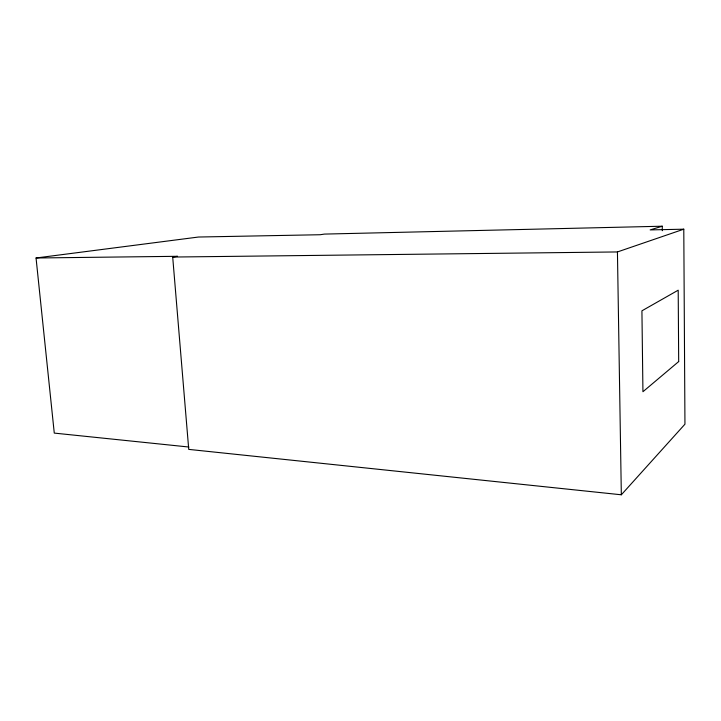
<?xml version="1.0" encoding="UTF-8"?>
<svg xmlns="http://www.w3.org/2000/svg" width="721" height="721" viewBox="0 0 721 721"><rect width="100%" height="100%" fill="white"/><g stroke="black" fill="none" stroke-linecap="round" stroke-linejoin="round"><path stroke-width="1.08" d="M188.902 447.029L54.273 433.096L36.05 257.992L177.555 256.306L172.698 257.046L188.74 449.39L621.331 494.786L684.95 424.182L683.787 229.188L650.153 229.909L662.257 226.214L662.302 230.711M172.698 257.046L617.437 251.944L683.787 229.188M36.05 257.992L198.509 237.029L320.196 234.731L324.414 234.091L662.257 226.214M617.437 251.944L621.331 494.786M678.686 361.572L642.934 391.728L641.924 310.823L678.2 290.184L678.686 361.572"/></g></svg>
